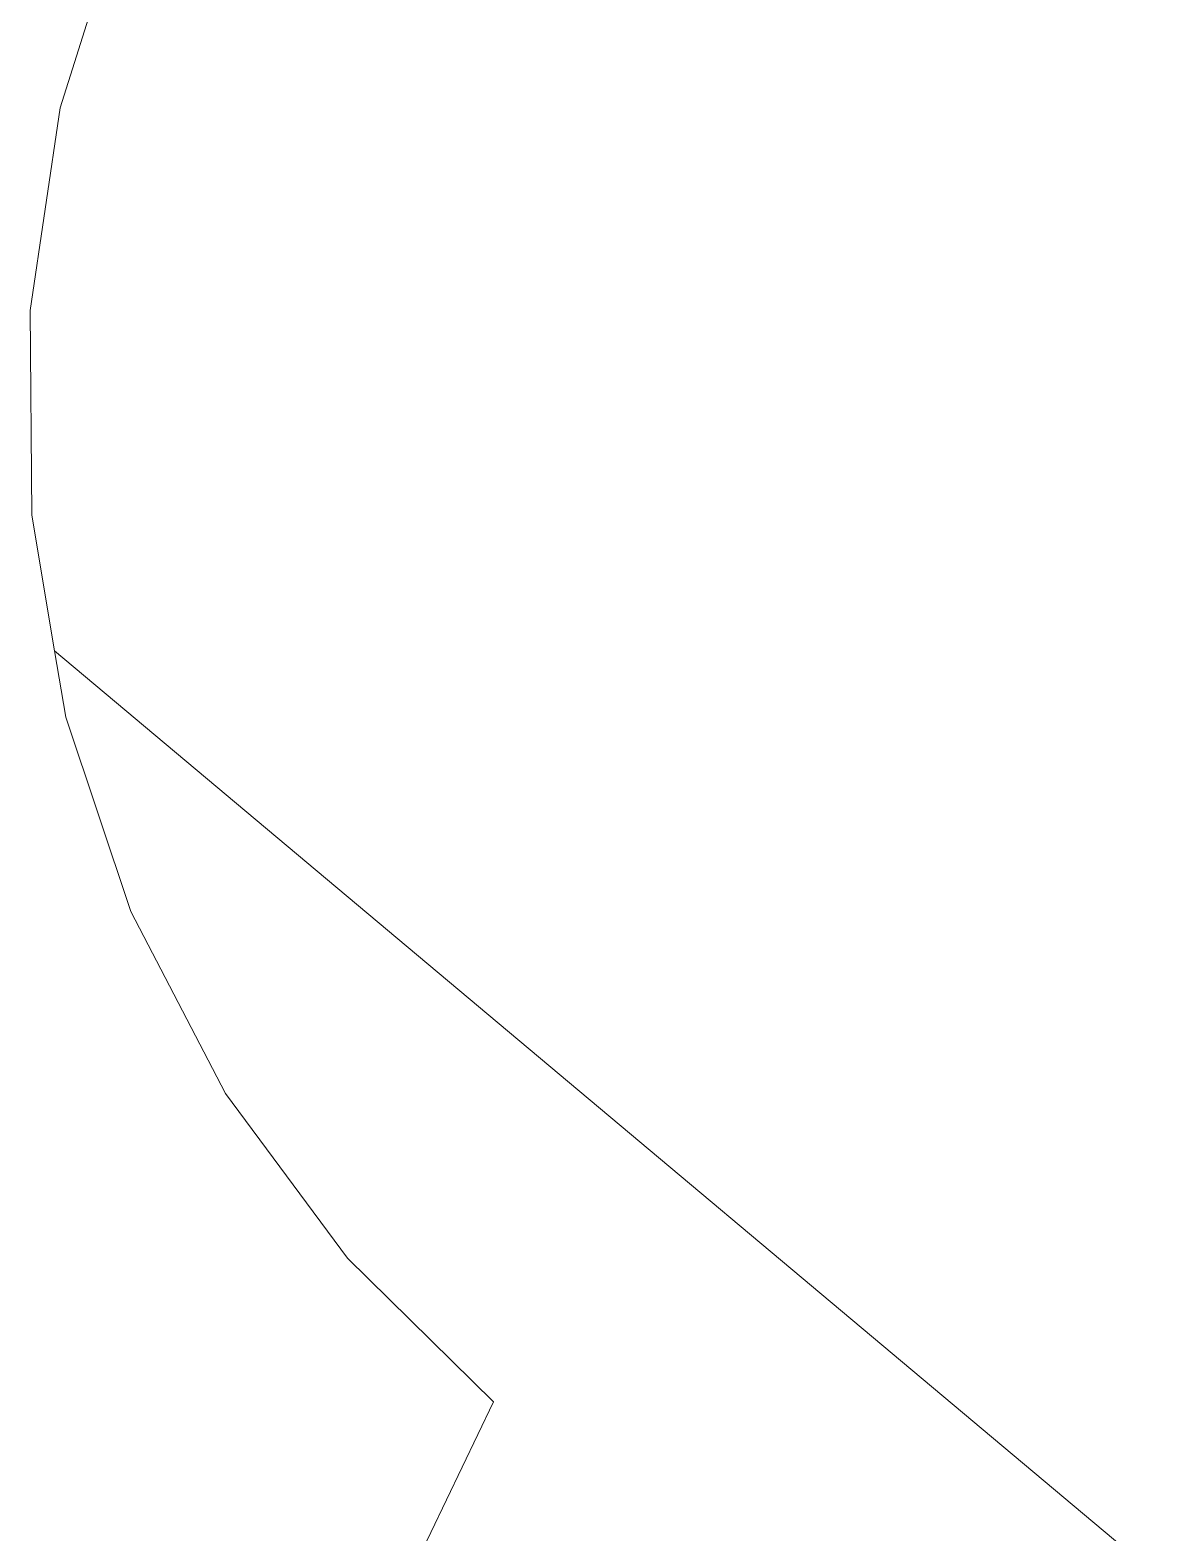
# Model space of a CAD drawing. Header units: metres. Extents: x 822482 to 822767, y 9662202 to 9662512.
# Drawn here: x 822661.87313 to 822661.89134, y 9662367.49199 to 9662367.5164 of the extents above; entities that cross this region are included whole.
import ezdxf

# ---------------------------------------------------------------- set-up
doc = ezdxf.new("R2010")
doc.units = ezdxf.units.M
doc.layers.add('#ARQ_MOB', color=250, linetype='Continuous', lineweight=0)
doc.layers.add('ARQ_NE_MOBILIÁRIOS', color=251, linetype='Continuous', lineweight=0)

# ---------------------------------------------------------------- blocks, each defined once
blk = doc.blocks.new('BEBEDOURO ACQUA GELATA')
at = {"layer": '#ARQ_MOB'}
for p, q in [((55937.157, -10123.2851), (55937.2843, -10123.5927)), ((55937.157, -10123.2851), (55937.2843, -10123.5927)), ((55937.157, -10123.2851), (55937.2843, -10123.5927)), ((55937.157, -10123.2851), (55937.2843, -10123.5927)), ((55937.157, -10123.2851), (55937.2843, -10123.5927)), ((55937.157, -10123.2851), (55937.2843, -10123.5927)), ((55937.157, -10123.2851), (55937.2843, -10123.5927)), ((55937.157, -10123.2851), (55937.2843, -10123.5927)), ((55937.2843, -10123.5927), (55937.4583, -10123.8765)), ((55937.2843, -10123.5927), (55937.4583, -10123.8765)), ((55937.2843, -10123.5927), (55937.4583, -10123.8765)), ((55937.2843, -10123.5927), (55937.4583, -10123.8765)), ((55937.2843, -10123.5927), (55937.4583, -10123.8765)), ((55937.2843, -10123.5927), (55937.4583, -10123.8765)), ((55937.2843, -10123.5927), (55937.4583, -10123.8765)), ((55937.2843, -10123.5927), (55937.4583, -10123.8765)), ((55937.6744, -10124.1296), (55937.4583, -10123.8765)), ((55937.6744, -10124.1296), (55937.4583, -10123.8765)), ((55937.6744, -10124.1296), (55937.4583, -10123.8765)), ((55937.6744, -10124.1296), (55937.4583, -10123.8765)), ((55937.6744, -10124.1296), (55937.4583, -10123.8765)), ((55937.6744, -10124.1296), (55937.4583, -10123.8765)), ((55937.6744, -10124.1296), (55937.4583, -10123.8765)), ((55937.6744, -10124.1296), (55937.4583, -10123.8765)), ((55937.6744, -10124.1296), (55937.8441, -10124.2744)), ((55937.6744, -10124.1296), (55937.8441, -10124.2744)), ((55937.6744, -10124.1296), (55937.8441, -10124.2744)), ((55937.6744, -10124.1296), (55937.8441, -10124.2744)), ((55937.6744, -10124.1296), (55937.8441, -10124.2744)), ((55937.6744, -10124.1296), (55937.8441, -10124.2744)), ((55937.6744, -10124.1296), (55937.8441, -10124.2744)), ((55937.6744, -10124.1296), (55937.8441, -10124.2744)), ((55937.8441, -10124.2744), (55937.9275, -10124.3457)), ((55940.1688, -10124.2744), (55937.8441, -10124.2744)), ((55937.8441, -10124.2744), (55937.9275, -10124.3457)), ((55940.1688, -10124.2744), (55937.8441, -10124.2744)), ((55937.8441, -10124.2744), (55937.9275, -10124.3457)), ((55940.1688, -10124.2744), (55937.8441, -10124.2744)), ((55937.8441, -10124.2744), (55937.9275, -10124.3457)), ((55940.1688, -10124.2744), (55937.8441, -10124.2744)), ((55937.8441, -10124.2744), (55937.9275, -10124.3457)), ((55940.1688, -10124.2744), (55937.8441, -10124.2744)), ((55937.8441, -10124.2744), (55937.9275, -10124.3457)), ((55940.1688, -10124.2744), (55937.8441, -10124.2744)), ((55937.8441, -10124.2744), (55937.9275, -10124.3457)), ((55940.1688, -10124.2744), (55937.8441, -10124.2744)), ((55937.8441, -10124.2744), (55937.9275, -10124.3457)), ((55940.1688, -10124.2744), (55937.8441, -10124.2744)), ((55938.2113, -10124.5196), (55937.9275, -10124.3457)), ((55938.2113, -10124.5196), (55937.9275, -10124.3457)), ((55938.2113, -10124.5196), (55937.9275, -10124.3457)), ((55938.2113, -10124.5196), (55937.9275, -10124.3457)), ((55938.2113, -10124.5196), (55937.9275, -10124.3457)), ((55938.2113, -10124.5196), (55937.9275, -10124.3457)), ((55938.2113, -10124.5196), (55937.9275, -10124.3457)), ((55938.2113, -10124.5196), (55937.9275, -10124.3457)), ((55938.2113, -10124.5196), (55938.5188, -10124.647)), ((55938.2113, -10124.5196), (55938.5188, -10124.647)), ((55938.2113, -10124.5196), (55938.5188, -10124.647)), ((55938.2113, -10124.5196), (55938.5188, -10124.647)), ((55938.2113, -10124.5196), (55938.5188, -10124.647)), ((55938.2113, -10124.5196), (55938.5188, -10124.647)), ((55938.2113, -10124.5196), (55938.5188, -10124.647)), ((55938.2113, -10124.5196), (55938.5188, -10124.647)), ((55938.5188, -10124.647), (55938.8425, -10124.7247)), ((55938.5188, -10124.647), (55938.8425, -10124.7247)), ((55938.5188, -10124.647), (55938.8425, -10124.7247)), ((55938.5188, -10124.647), (55938.8425, -10124.7247)), ((55938.5188, -10124.647), (55938.8425, -10124.7247)), ((55938.5188, -10124.647), (55938.8425, -10124.7247)), ((55938.5188, -10124.647), (55938.8425, -10124.7247)), ((55938.5188, -10124.647), (55938.8425, -10124.7247)), ((55939.1743, -10124.7508), (55938.8425, -10124.7247)), ((55939.1743, -10124.7508), (55938.8425, -10124.7247)), ((55939.1743, -10124.7508), (55938.8425, -10124.7247)), ((55939.1743, -10124.7508), (55938.8425, -10124.7247)), ((55939.1743, -10124.7508), (55938.8425, -10124.7247)), ((55939.1743, -10124.7508), (55938.8425, -10124.7247)), ((55939.1743, -10124.7508), (55938.8425, -10124.7247)), ((55939.1743, -10124.7508), (55938.8425, -10124.7247)), ((55939.2568, -10125.073), (55939.1743, -10124.7508)), ((55939.2568, -10125.073), (55939.1743, -10124.7508)), ((55939.2568, -10125.073), (55939.1743, -10124.7508)), ((55939.2568, -10125.073), (55939.1743, -10124.7508)), ((55939.2568, -10125.073), (55939.1743, -10124.7508)), ((55939.2568, -10125.073), (55939.1743, -10124.7508)), ((55939.2568, -10125.073), (55939.1743, -10124.7508)), ((55939.2568, -10125.073), (55939.1743, -10124.7508))]:
    blk.add_line(p, q, dxfattribs=at)
blk = doc.blocks.new('A$C8f1b9c42')
at = {"layer": 'ARQ_NE_MOBILIÁRIOS', "xscale": 0.01, "yscale": 0.01, "zscale": 0.01, "rotation": 180.000000003544}
blk.add_blockref('BEBEDOURO ACQUA GELATA', (868.746878, -297.309597), dxfattribs=at)

msp = doc.modelspace()

# ---------------------------------------------------------------- block references
at = {"ltscale": 10, "rotation": 140.0090103764572}
msp.add_blockref('A$C8f1b9c42', (822772.889045, 9662018.469656), dxfattribs=at)

doc.saveas('drawing.dxf')
